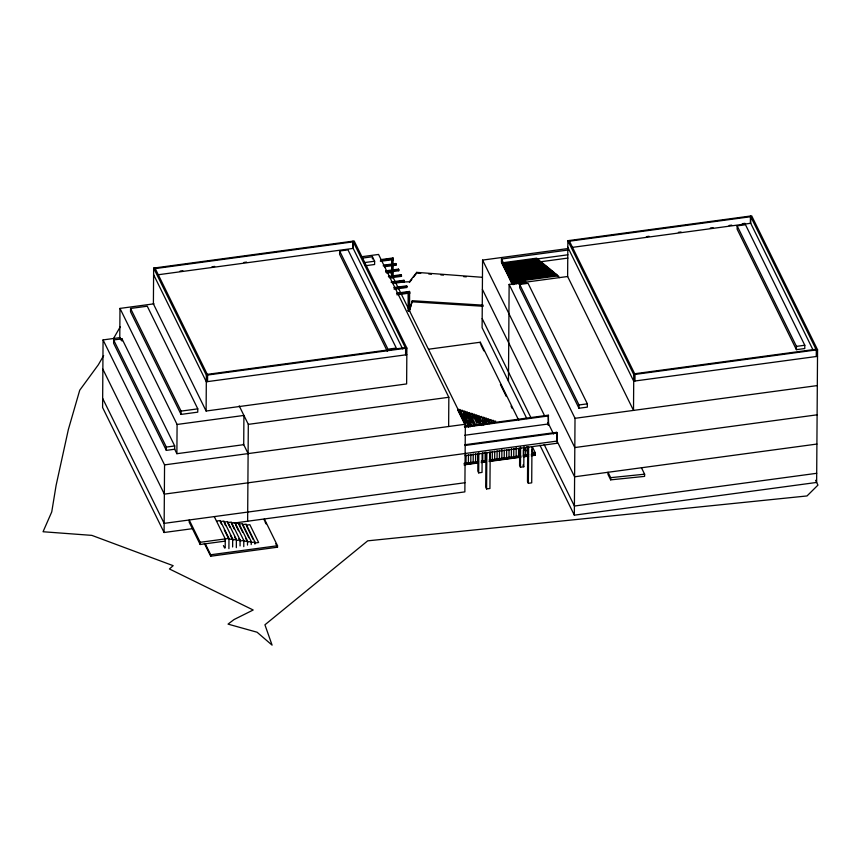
<?xml version="1.0" encoding="UTF-8"?>
<svg xmlns="http://www.w3.org/2000/svg" width="861" height="861" viewBox="0 0 861 861"><rect width="100%" height="100%" fill="white"/><g stroke="black" fill="none" stroke-linecap="round" stroke-linejoin="round"><path stroke-width="1.29" d="M120.303 337.587L103.062 339.912L102.599 407.533L164.085 532.507L193.262 528.568M113.641 339.955L113.62 343.248L166.324 450.368L174.686 449.238L174.708 445.955L121.993 338.825L113.641 339.955L166.345 447.074L166.324 450.368M154.054 303.815L119.98 308.41L119.776 337.652L120.949 340.052M121.982 341.021L121.993 338.825M130.56 308.464L130.528 311.747L181.047 414.41L197.75 412.15L197.782 408.857L147.263 306.204L130.56 308.464L181.068 411.117L181.047 414.41M153.645 268.083L153.398 303.901L206.113 411.02L406.629 383.931L406.876 348.113L354.172 240.994L153.645 268.083L206.36 375.202L206.113 411.02M164.085 532.507L164.559 464.886L103.062 339.912M177.086 424.462L243.921 415.432L243.717 444.674L176.882 453.704L177.086 424.462L119.98 308.41M200.182 544.496L200.193 542.301L189.216 519.979L189.205 522.175L200.182 544.496L225.248 541.106M207.566 381.617L207.609 375.03L154.905 267.911M264.338 520.421L264.349 518.957L277.522 545.745L277.511 547.209L210.676 556.228L210.687 554.775L205.531 544.292M225.205 547.865L225.259 538.911L214.281 516.6M228.908 548.64L228.972 538.416L220.19 520.561L216.477 521.056M232.631 546.972L232.685 538.921L223.892 521.066L220.179 521.572L221.352 523.951M236.334 547.639L236.388 539.438L227.605 521.583L223.892 522.089M240.058 545.939L240.09 539.955L231.308 522.1L227.595 522.605L229.941 527.362M243.76 546.638L243.803 540.46L235.021 522.616L231.308 523.111L234.235 529.063M247.484 545.099L247.505 540.977L238.723 523.122L235.01 523.628M247.634 521.217L248.312 424.365L239.207 405.865M251.197 544.604L251.218 541.494L242.425 523.639L238.712 524.145L242.813 532.475M254.91 544.087L254.921 542.01L246.138 524.155L242.425 524.65L248.861 537.748M339.632 251.003L387.956 349.2L396.308 348.07L347.995 249.873L339.632 251.003L339.611 254.296L387.342 351.288M372.404 258.946L372.426 256.75L361.792 258.182M372.426 256.75L374.621 261.217L374.6 264.499L365.29 265.758M391.615 277.134L391.733 259.226L391.938 277.802L393.197 277.64L393.003 257.966L381.434 259.527M393.003 257.966L393.326 259.731L392.067 259.893M384.178 265.102L395.748 263.541L395.995 265.177L384.436 266.738M395.995 265.177L395.748 263.541M385.631 270.86L398.492 269.116L398.751 270.752L385.889 272.485M398.751 270.752L398.492 269.116M388.386 276.435L401.237 274.702L401.495 276.327L389.925 277.899M401.495 276.327L401.237 274.702M391.131 282.01L403.981 280.277L404.24 281.913L392.67 283.473M404.24 281.913L403.981 280.277M405.585 354.861L405.628 348.285L352.913 241.166L352.87 247.742L402.625 348.845M394.123 289.221L406.984 287.488L406.984 286.39L406.726 285.852L393.875 287.596M396.62 293.17L409.47 291.438L409.664 311.112L408.415 311.284L408.211 292.697L409.459 292.536L409.793 293.203L408.544 293.375L408.211 292.697M408.415 311.284L408.544 293.375M409.405 300.209L409.47 291.438M412.344 300.715L409.858 309.4L412.344 300.715L483.215 305.171M416.692 273.454L416.702 272.367L482.354 277.307M448.635 426.518L448.839 397.276L378.56 254.447L361.297 256.782M386.675 273.045L390.668 272.506L465.338 424.258L464.865 491.879L234.203 523.036M466.07 455.049L466.005 464.262L477.941 462.648L478.006 453.51M468.395 463.939L468.459 454.662M470.784 463.616L470.849 454.264M473.173 463.293L473.238 453.951M475.552 462.97L475.616 453.898M477.93 453.661L477.812 471.085L478.684 472.872L482.031 472.42L482.16 453.661M478.684 472.872L478.824 452.768M480.33 343.69L480.341 342.226L428.886 349.179M567.819 248.571L482.58 260.087L482.106 327.707L526.857 418.661M482.784 452.714L482.72 462.002L485.109 461.679L485.173 452.294M485.959 452.316L485.712 487.154L486.594 488.94L489.931 488.488L490.189 452.305M486.594 488.94L486.842 452.757M489.941 452.003L489.877 461.033L520.916 456.847M492.266 460.71L492.331 451.594M494.655 460.387L494.72 451.175M497.045 460.065L497.109 450.744M499.423 459.742L499.488 450.421M568.346 249.981L501.5 259.01L501.479 262.293L512.22 284.119L512.317 270.042L545.734 265.522L546.627 267.34M502.372 264.112L502.393 261.948L503.287 263.767M501.812 459.419L501.888 449.302M503.276 265.931L503.298 262.68L536.715 258.171L537.608 259.99M503.674 266.759L503.707 263.466L567.916 254.791M504.169 267.749L504.202 263.423L505.095 265.242M505.063 269.568L505.095 264.155L538.523 259.645L539.416 261.464M504.202 459.096L504.266 450.142M505.956 271.387L505.999 264.887L539.416 260.377M506.849 273.206L506.903 265.629L540.321 261.109M506.591 458.773L506.655 449.7M507.742 275.025L507.807 266.361L541.225 261.852M508.636 276.844L508.711 267.093L542.129 262.583M508.464 381.272L509.131 284.41L567.711 276.499M509.54 278.663L509.615 267.836L543.033 263.315L543.926 265.134M508.98 458.45L509.045 449.248M510.433 280.482L510.508 268.567L543.937 264.058L544.83 265.866M511.326 282.3L511.412 269.299L544.83 264.79L545.734 266.609M511.359 458.127L511.434 448.753M513.124 284.668L513.221 270.774L546.638 266.264L547.531 268.072M514.039 284.001L514.125 271.506L547.542 266.996L548.435 268.815M513.748 457.804L513.813 448.43M514.943 284.238L515.029 272.248L548.446 267.728L549.34 269.547M515.857 283.495L515.922 272.98L549.35 268.471L550.244 270.279M516.761 284.108L516.826 273.712L550.254 269.202L551.148 271.021M516.137 457.482L516.202 447.623M517.665 283.452L517.73 274.455L551.148 269.934L552.041 271.753M518.57 284.108L518.634 275.186L552.052 270.677L552.945 272.485M519.484 283.947L519.538 275.918L552.956 271.409L553.849 273.228M518.526 457.159L518.591 448.387M519.71 284.453L519.689 287.746L578.979 408.254L587.342 407.124L587.363 403.841L528.062 283.323L519.71 284.453L579.001 404.961L578.979 408.254M520.388 283.28L520.442 276.661L553.86 272.141M519.7 448.021L519.581 465.446L520.464 467.232L523.8 466.78L523.94 446.676M521.292 283.947L521.335 277.393L554.764 272.883M520.464 467.232L520.604 447.128M522.207 283.323L522.24 278.125L555.668 273.615L556.561 275.434M523.122 282.731L523.144 278.867L556.561 274.347L557.465 276.166M524.026 283.258L524.048 279.599L557.465 275.089M524.93 282.989L524.952 280.331L558.369 275.821L559.263 277.64M525.684 456.201L525.737 449.614L524.575 447.268M527.728 446.665L527.492 481.514L528.363 483.301L531.711 482.849L531.958 446.665M526.383 446.87L528.116 450.389L528.073 455.878L523.294 456.524L523.348 449.937L525.737 449.614M528.363 483.301L528.622 447.117M532.356 446.837L535.251 452.714L535.23 455.275L531.269 455.803M548.242 425.42L548.317 415.185L464.402 426.529M548.317 415.185L548.608 423.946L464.692 435.279M465.123 455.695L557.024 443.275L557.099 433.04L465.198 445.46L464.843 444.739L556.744 432.33L556.69 440.369L574.61 476.79L816.906 444.061M567.873 240.693L567.625 276.51L633.502 410.406L633.761 374.589L567.873 240.693L751.685 215.863L817.563 349.76L816.637 482.44L574.341 515.169L539.922 445.202M574.341 515.169L575.019 418.306L509.131 284.41M610.664 479.857L610.686 477.661L608.027 472.28L608.017 474.465L610.664 479.857L644.598 476.381L644.62 474.196L641.456 467.76M634.966 381.003L635.009 374.417L569.121 240.52M737.145 225.873L737.124 229.166L796.414 349.674L804.777 348.544L804.798 345.25L745.497 224.743L737.145 225.873L796.447 346.38L796.414 349.674M750.415 217.349L750.383 222.612L813.301 350.481M816.271 356.508L816.314 349.932L750.426 216.036M103.654 355.582L98.348 364.763L79.729 390.216L68.353 429.542L56.105 485.356L51.746 511.908L43.05 531.743L91.858 535.381L173.169 565.677L169.423 568.96L253.188 609.997L234.031 619.554L228.036 624.117L257.084 632.222L272.087 645.137L264.93 624.806L367.712 540.837L807.026 495.947L817.95 485.098L815.582 480.298M113.587 338.373L120.206 326.9M416.702 272.367L409.427 281.762L397.438 282.247M409.427 282.483L411.849 279.351M413.463 277.264L416.692 273.088M155.238 268.578L353.247 241.833L353.204 248.409L157.843 274.799M180.11 271.086L182.823 270.709M212 266.77L214.69 266.404M243.9 262.465L246.558 262.099M380.411 260.237L393.262 258.494M363.988 262.648L374.621 261.217M386.567 259.925L389.14 259.581M380.401 261.335L393.251 259.591M383.156 265.812L396.006 264.079M391.884 265.156L394.456 264.811M569.455 241.188L750.76 216.703L750.706 223.279L572.07 247.408M385.9 271.387L398.751 269.654M646.396 236.657L649.076 236.291M678.382 232.341L681.062 231.975M710.347 228.014L713.059 227.648M729.052 225.496L731.721 225.13M742.311 223.699L744.98 223.343M390.765 271.258L394.629 270.741M388.645 276.973L401.495 275.229M390.948 277.188L393.52 276.833M397.373 276.316L399.945 275.972M540.374 261.798L567.894 258.085M391.389 282.548L404.24 280.815M397.545 282.247L400.117 281.891M394.134 288.134L406.984 286.39M396.437 288.338L399.009 287.994M402.862 287.477L405.434 287.122M396.878 293.709L409.739 291.976M396.878 294.806L409.728 293.074M408.082 310.617L409.341 310.444M207.286 374.363L405.294 347.618M206.36 375.202L406.876 348.113M406.833 354.7L206.317 381.778L153.602 274.659M181.068 411.117L197.782 408.857M796.447 346.38L804.798 345.25M248.312 424.365L448.839 397.276M634.675 373.749L815.98 349.265M633.761 374.589L817.563 349.76M817.519 356.336L633.707 381.165L567.819 247.268M166.345 447.074L174.708 445.955M462.389 411.364L464.779 411.041L472.291 426.313M471.914 414.464L474.303 414.141L479.502 424.71M474.293 415.239L476.682 414.916L481.88 425.485M481.428 417.563L483.817 417.241L487.283 424.29M579.001 404.961L587.363 403.841M483.807 418.338L486.196 418.015L489.091 423.881M490.953 420.652L493.331 420.329L494.494 422.686M164.559 464.886L465.338 424.258M493.331 421.427L495.71 421.104M464.757 427.239L548.661 415.906M575.019 418.306L817.315 385.577M557.045 441.08L164.354 494.128L102.857 369.154M525.727 450.712L528.116 450.389M535.251 452.714L532.862 453.037L531.711 450.69M817.111 414.819L574.814 447.548L482.58 260.087M464.004 463.433L478.512 461.474M481.159 461.119L486.433 460.398M489.07 460.043L520.733 455.77M523.37 455.415L528.643 454.705M531.28 454.35L535.241 453.812M535.23 454.909L532.851 455.232L532.873 451.939L531.711 449.593M463.993 464.897L478.501 462.938M481.148 462.583L486.422 461.862M489.059 461.507L520.722 457.234M523.359 456.879L528.632 456.169M464.929 482.741L164.15 523.37L102.653 398.395M246.128 525.167L249.841 524.672L258.623 542.516L254.91 543.022M200.193 542.301L228.972 538.416M232.685 538.921L228.972 539.427L224.28 529.902M236.388 539.438L232.674 539.944L230.328 535.176M236.377 540.45L240.09 539.955M243.803 540.46L240.09 540.966L238.917 538.588M243.792 541.483L247.505 540.977M251.218 541.494L247.505 542L245.74 538.426M251.208 542.505L254.921 542.01M210.687 554.775L277.522 545.745M816.702 473.302L574.405 506.031L544.141 444.513M610.686 477.661L644.62 474.196M412.344 301.813L483.204 306.268M418.037 273.195L420.717 273.4M428.756 274.002L431.436 274.207M440.821 274.907L443.501 275.111M463.616 276.629L466.296 276.833M537.619 258.903L538.512 260.722M524.952 280.331L525.845 282.15M524.048 279.599L524.941 281.418M523.144 278.867L524.037 280.686M522.24 278.125L523.133 279.943M521.335 277.393L522.24 279.212M520.442 276.661L521.335 278.48M519.538 275.918L520.431 277.737M518.634 275.186L519.527 277.005M517.73 274.455L518.623 276.273M516.826 273.712L517.719 275.531M515.922 272.98L516.826 274.799M515.029 272.248L515.922 274.067M514.125 271.506L515.018 273.324M513.221 270.774L514.114 272.593M512.317 270.042L513.21 271.861M511.412 269.299L512.306 271.118M510.508 268.567L511.412 270.386M509.615 267.836L510.508 269.654M508.711 267.093L509.604 268.912M507.807 266.361L508.7 268.18M506.903 265.629L507.796 267.448M505.999 264.887L506.892 266.706M505.095 264.155L505.999 265.974M501.5 259.01L504.191 264.499M501.489 261.217L502.383 263.036M556.744 432.33L557.099 433.04M482.375 289.328L544.938 416.476M547.897 422.503L553.526 433.944M482.171 318.57L531.076 417.972M480.341 342.226L518.709 420.211M480.922 344.884L483.871 350.89M500.402 384.48L506.3 396.48M511.025 406.08L512.209 408.48M522.928 464.994L523.8 466.78M492.686 423.085L490.953 419.565L488.564 419.877L490.307 423.408M490.888 423.483L488.574 418.79L486.185 419.113L487.348 421.459M484.388 419.511L486.702 424.204M484.904 423.515L481.439 416.466L479.05 416.789L481.364 421.481M482.59 419.91L484.894 424.613M483.678 425.086L479.06 415.691L476.671 416.014L481.299 425.409M474.874 416.412L477.758 422.288M477.704 425.108L471.925 413.366L469.536 413.689L475.315 425.431M472.495 415.637L473.647 417.983M475.896 425.517L469.536 412.591L467.157 412.914L471.774 422.31M474.099 425.915L467.157 411.816L464.779 412.139L467.663 418.015M468.815 420.362L471.71 426.238M470.493 426.712L462.4 410.266L460.011 410.589L465.79 422.342M463.552 413.721L469.331 425.463M468.696 427.121L460.022 409.502L457.632 409.814L465.726 426.26M457.643 408.727L466.318 426.346M243.372 443.964L248.108 453.596M264.908 521.583L266.06 523.918M275.8 543.711L277.511 547.209M246.709 526.362L253.156 539.449M235.591 524.823L238.519 530.774M234.622 536.887L235.796 539.266M224.473 523.273L225.647 525.662M223.429 545.573L224.603 547.951M174.525 448.915L176.882 453.704M204.369 543.42L210.676 556.228"/></g></svg>
